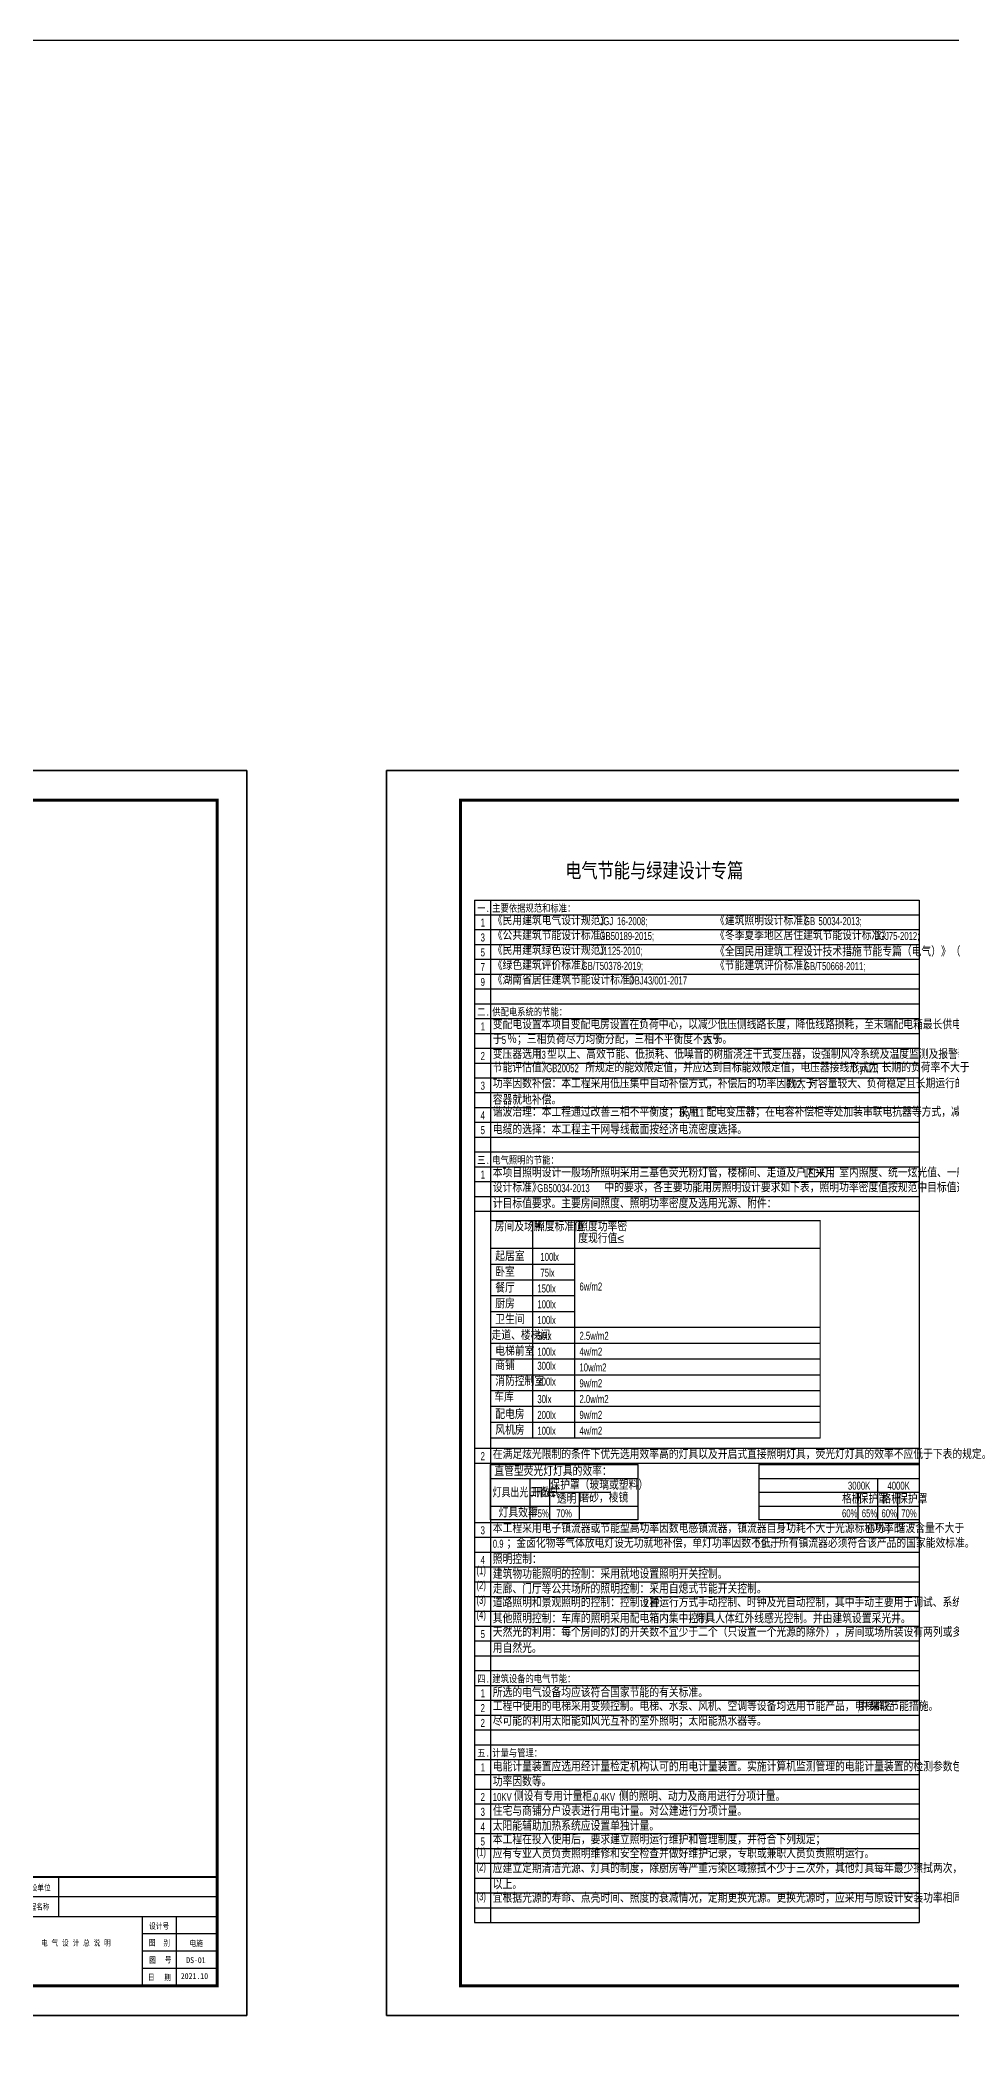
# Model space of a CAD drawing. Extents: x -7085 to 604621, y -1107727 to 606871.
# Drawn here: x 100854 to 147001, y 505263 to 606871 of the extents above; entities that cross this region are included whole.
import ezdxf

# ---------------------------------------------------------------- set-up
doc = ezdxf.new("R2010")
doc.units = 0
doc.header["$LTSCALE"] = 1000
doc.header["$MEASUREMENT"] = 0
doc.layers.add('0-修改', color=6, linetype='Continuous', plot=False)
for name, color, linetype in [('PUB_TAB', 7, 'Continuous'), ('PUB_TAB_ASSIST', 251, 'Continuous'), ('PUB_TEXT', 7, 'Continuous'), ('PUB_TITLE', 4, 'Continuous'), ('TL', 4, 'Continuous')]:
    doc.layers.add(name, color=color, linetype=linetype)
doc.layers.get('0-修改').off()
doc.styles.add('-宋体', font='', dxfattribs={"width": 0.6})
doc.styles.add('HZ', font='', dxfattribs={"width": 0.8})
doc.styles.add('宝信-单线体', font='宝信-西文', dxfattribs={"bigfont": '宝信-中文'})
doc.styles.add('宝信-黑体', font='simhei.ttf', dxfattribs={"width": 0.8, "height": 14})
doc.styles.get('-宋体').set_extended_font_data('SimSun')
doc.styles.get('HZ').set_extended_font_data('NSimSun')

# ---------------------------------------------------------------- blocks, each defined once
blk = doc.blocks.new('TQ')
at = {"layer": 'TL', "linetype": 'ByBlock'}
blk.add_line((-311535, -823946), (-329035, -823946), dxfattribs=at)
at = {"layer": 'TL'}
for p, q in [((-321790, -823946), (-321790, -829446)), ((-319575, -823946), (-319575, -825946)), ((-311535, -824946), (-321790, -824946)), ((-311535, -825946), (-329035, -825946)), ((-326790, -825946), (-326790, -829446)), ((-324290, -825946), (-324290, -829446)), ((-315335, -825946), (-315335, -829446)), ((-313610, -825946), (-313610, -829446)), ((-321790, -826646), (-329035, -826646)), ((-311535, -826821), (-315335, -826821)), ((-321790, -827346), (-329035, -827346)), ((-321790, -828046), (-329035, -828046)), ((-311535, -827696), (-315335, -827696)), ((-321790, -828746), (-329035, -828746)), ((-311535, -828571), (-315335, -828571))]:
    blk.add_line(p, q, dxfattribs=at)
at = {"layer": 'TL', "linetype": 'ByBlock', "const_width": 100}
blk.add_lwpolyline([(-311535, -823946), (-329035, -823946), (-329035, -829446)], dxfattribs=at)
at = {"layer": 'PUB_TITLE', "style": 'HZ', "width": 0.8}
for s, p in [('DS-', (-313104, -828297)), ('电施', (-312940, -827442)), ('2021.10', (-313380, -829104))]:
    blk.add_text(s, height=302.1, dxfattribs=at).set_placement(p)
at = {"layer": 'TL', "style": '-宋体', "width": 0.8}
for s, p in [('建设单位', (-321312, -824623)), ('工程名称', (-321372, -825596)), ('审', (-328636, -826472)), ('审', (-328636, -827169)), ('定', (-327438, -826426)), ('核', (-327429, -827164)), ('图', (-314998, -827408)), ('设计号', (-314983, -826569)), ('别', (-314264, -827423)), ('校', (-328617, -827833)), ('对', (-327434, -827810)), ('图', (-314983, -828291)), ('号', (-314189, -828276)), ('注册建筑师', (-328714, -829225)), ('设', (-328608, -828558)), ('计', (-327435, -828550)), ('日', (-315043, -829159)), ('期', (-314219, -829174))]:
    blk.add_text(s, height=300, dxfattribs=at).set_placement(p)

msp = doc.modelspace()

# ---------------------------------------------------------------- linework, layer by layer
at = {"color": 1}
msp.add_lwpolyline([(-7085.4, 606871.5), (387872.3, 606871.5), (387872.3, 303996.5), (-7085.4, 303996.5)], close=True, dxfattribs=at)
msp.add_lwpolyline([(92320, 513902), (109820, 513902), (109820, 508402), (92320, 508402)], close=True)
at = {"layer": 'PUB_TAB', "color": 7}
for p, q in [((123644, 547131.3), (123644, 536131.3)), ((123644, 547131.3), (140343.5, 547131.3)), ((125774.6, 547131.3), (125774.6, 536131.3)), ((127905.2, 547131.3), (127905.2, 536131.3)), ((127905.2, 547131.3), (127905.2, 536131.3)), ((123644, 545731.3), (140343.5, 545731.3)), ((123644, 544931.3), (127905.2, 544931.3)), ((123644, 544131.3), (127905.2, 544131.3)), ((123644, 543331.3), (127905.2, 543331.3)), ((123644, 542531.3), (127905.2, 542531.3)), ((123644, 541731.3), (140343.5, 541731.3)), ((123644, 540931.3), (140343.5, 540931.3)), ((123644, 540131.3), (140343.5, 540131.3)), ((123644, 540131.3), (140343.5, 540131.3)), ((123644, 539331.3), (140343.5, 539331.3)), ((123644, 538531.3), (140343.5, 538531.3)), ((123644, 538531.3), (140343.5, 538531.3)), ((123644, 537731.3), (140343.5, 537731.3)), ((123644, 536931.3), (140343.5, 536931.3)), ((123644, 536131.3), (140343.5, 536131.3)), ((123644, 534082.1), (131113.7, 534082.1)), ((125644, 534082.1), (125644, 531982.1)), ((126644, 534082.1), (126644, 531982.1)), ((137244, 534082.1), (145344, 534082.1)), ((143244, 534082.1), (143244, 531982.1)), ((123644, 532682.1), (131113.7, 532682.1)), ((126644, 533382.1), (129713.7, 533382.1)), ((128144, 533382.1), (128144, 531982.1)), ((137244, 533382.1), (145344, 533382.1)), ((137244, 532682.1), (145344, 532682.1)), ((142244, 533382.1), (142244, 531982.1)), ((144244, 533382.1), (144244, 531982.1))]:
    msp.add_line(p, q, dxfattribs=at)
at = {"layer": 'PUB_TAB', "color": 7, "const_width": 50}
for points in [[(123644, 547131.3), (140343.5, 547131.3), (140343.5, 536131.3), (123644, 536131.3)], [(123644, 534782.1), (131113.7, 534782.1), (131113.7, 531982.1), (123644, 531982.1)], [(137244, 534782.1), (145344, 534782.1), (145344, 531982.1), (137244, 531982.1)]]:
    msp.add_lwpolyline(points, close=True, dxfattribs=at)
at = {"layer": 'PUB_TAB', "color": 7}
for points in [[(123644, 534782.1), (131113.7, 534782.1), (131113.7, 531982.1), (123644, 531982.1)], [(137244, 534782.1), (145344, 534782.1), (145344, 531982.1), (137244, 531982.1)]]:
    msp.add_lwpolyline(points, close=True, dxfattribs=at)
at = {"layer": 'PUB_TAB_ASSIST'}
for points in [[(122844, 563355.1), (145344, 563355.1)], [(122844, 563355.1), (122844, 511605.1)], [(123644, 563355.1), (123644, 511605.1)], [(145344, 563355.1), (145344, 511605.1)], [(122844, 562605.1), (145344, 562605.1)], [(122844, 561855.1), (145344, 561855.1)], [(122844, 561105.1), (145344, 561105.1)], [(122844, 560355.1), (145344, 560355.1)], [(122844, 559605.1), (145344, 559605.1)], [(122844, 558855.1), (145344, 558855.1)], [(122844, 558105.1), (145344, 558105.1)], [(122844, 557355.1), (145344, 557355.1)], [(122844, 556605.1), (145344, 556605.1)], [(122844, 555855.1), (145344, 555855.1)], [(122844, 555105.1), (145344, 555105.1)], [(122844, 554355.1), (145344, 554355.1)], [(122844, 553605.1), (145344, 553605.1)], [(122844, 552855.1), (145344, 552855.1)], [(122844, 552105.1), (145344, 552105.1)], [(122844, 551355.1), (145344, 551355.1)], [(122844, 550605.1), (145344, 550605.1)], [(122844, 549855.1), (145344, 549855.1)], [(122844, 549105.1), (145344, 549105.1)], [(122844, 548355.1), (145344, 548355.1)], [(122844, 547605.1), (145344, 547605.1)], [(122844, 535605.1), (145344, 535605.1)], [(122844, 534855.1), (145344, 534855.1)], [(122844, 531855.1), (145344, 531855.1)], [(122844, 531105.1), (145344, 531105.1)], [(122844, 530355.1), (145344, 530355.1)], [(122844, 529605.1), (145344, 529605.1)], [(122844, 528855.1), (145344, 528855.1)], [(122844, 528105.1), (145344, 528105.1)], [(122844, 527355.1), (145344, 527355.1)], [(122844, 526605.1), (145344, 526605.1)], [(122844, 525855.1), (145344, 525855.1)], [(122844, 525105.1), (145344, 525105.1)], [(122844, 524355.1), (145344, 524355.1)], [(122844, 523605.1), (145344, 523605.1)], [(122844, 522855.1), (145344, 522855.1)], [(122844, 522105.1), (145344, 522105.1)], [(122844, 521355.1), (145344, 521355.1)], [(122844, 520605.1), (145344, 520605.1)], [(122844, 519855.1), (145344, 519855.1)], [(122844, 519105.1), (145344, 519105.1)], [(122844, 518355.1), (145344, 518355.1)], [(122844, 517605.1), (145344, 517605.1)], [(122844, 516855.1), (145344, 516855.1)], [(122844, 516105.1), (145344, 516105.1)], [(122844, 515355.1), (145344, 515355.1)], [(122844, 514605.1), (145344, 514605.1)], [(122844, 513855.1), (145344, 513855.1)], [(122844, 513105.1), (145344, 513105.1)], [(122844, 512355.1), (145344, 512355.1)], [(122844, 511605.1), (145344, 511605.1)]]:
    msp.add_lwpolyline(points, dxfattribs=at)
at = {"layer": 'PUB_TITLE'}
for points in [[(22219.9, 506901.9), (22219.9, 569902), (111320, 569902), (111320, 506901.9)], [(22220, 506902), (111320, 506902), (111320, 569902), (22220, 569902)], [(118383.9, 506901.9), (118383.9, 569902), (207484, 569902), (207484, 506901.9)], [(118384, 506902), (207484, 506902), (207484, 569902), (118384, 569902)]]:
    msp.add_lwpolyline(points, close=True, dxfattribs=at)
for points, const_width in [([(25970, 508402), (109820, 508402), (109820, 568402), (25970, 568402)], 150), ([(25969.9, 508401.9), (25969.9, 568402), (109820, 568402), (109820, 508401.9)], 75), ([(122134, 508402), (205984, 508402), (205984, 568402), (122134, 568402)], 150), ([(122133.9, 508401.9), (122133.9, 568402), (205984, 568402), (205984, 508401.9)], 75)]:
    msp.add_lwpolyline(points, close=True, dxfattribs=dict(at, const_width=const_width))

# ---------------------------------------------------------------- block references
at = {"layer": '0-修改'}
msp.add_blockref('TQ', (421355.1, 1337848.3), dxfattribs=at)

# ---------------------------------------------------------------- texts
at = {"layer": 'PUB_TEXT'}
for s, height, style, width, p in [('电气节能与绿建设计专篇', 751.055, '宝信-黑体', 0.8, (127430.2, 564477.3)), ('一', 375.5, '宝信-黑体', 0.8, (122974.9, 562755.1)), ('主要依据规范和标准：', 375.53, '宝信-黑体', 0.8, (123737.2, 562759.4)), ('1', 405, '宝信-单线体', 0.722222, (123149.2, 562005.1)), ('.', 375.5, '宝信-黑体', 0.8, (123407, 562755.1)), ('JGJ', 405, '宝信-单线体', 0.722222, (129166.1, 562082.3)), ('16-2008;', 405, '宝信-单线体', 0.722222, (130051.7, 562082.3)), ('GB', 405, '宝信-单线体', 0.722222, (139516.1, 562082.3)), ('50034-2013;', 405, '宝信-单线体', 0.722222, (140248.5, 562082.3)), ('3', 405, '宝信-单线体', 0.722222, (123149.2, 561255.1)), ('5', 405, '宝信-单线体', 0.722222, (123149.2, 560505.1)), ('J1125-2010;', 405, '宝信-单线体', 0.722222, (129166.1, 560582.3)), ('GB50189-2015;', 405, '宝信-单线体', 0.722222, (129166.1, 561332.3)), ('JGJ75-2012;', 405, '宝信-单线体', 0.722222, (143116.1, 561332.3)), ('7', 405, '宝信-单线体', 0.722222, (123149.2, 559755.1)), ('GB/T50378-2019;', 405, '宝信-单线体', 0.722222, (128266.1, 559819.9)), ('GB/T50668-2011;', 405, '宝信-单线体', 0.722222, (139516.1, 559807)), ('--', 405, '宝信-单线体', 0.722222, (141766.1, 560505.1)), ('9', 405, '宝信-单线体', 0.722222, (123149.2, 559005.1)), ('二', 375.5, '宝信-黑体', 0.8, (122974.9, 557505.1)), ('供配电系统的节能：', 375.53, '宝信-黑体', 0.8, (123737.2, 557509.4)), ('1', 405, '宝信-单线体', 0.722222, (123149.2, 556755.1)), ('.', 375.5, '宝信-黑体', 0.8, (123407, 557505.1)), (':', 405, '宝信-单线体', 0.722222, (126016.1, 556818.9)), ('5', 405, '宝信-单线体', 0.722222, (124216.1, 556072.5)), ('15', 405, '宝信-单线体', 0.722222, (134394.7, 556072.5)), ('2', 405, '宝信-单线体', 0.722222, (123149.2, 555255.1)), ('13', 405, '宝信-单线体', 0.722222, (126016.1, 555318.9)), ('GB20052', 405, '宝信-单线体', 0.722222, (126466.1, 554640.1)), ('D,yn11,', 405, '宝信-单线体', 0.722222, (141944, 554640.1)), ('3', 405, '宝信-单线体', 0.722222, (123149.2, 553755.1)), ('0.92,', 405, '宝信-单线体', 0.722222, (138616.1, 553832.3)), ('D,yn11', 405, '宝信-单线体', 0.722222, (133216.1, 552390.1)), ('4', 405, '宝信-单线体', 0.722222, (123149.2, 552255.1)), ('5', 405, '宝信-单线体', 0.722222, (123149.2, 551505.1)), ('三', 375.5, '宝信-黑体', 0.8, (122974.9, 550005.1)), ('.', 375.5, '宝信-黑体', 0.8, (123407, 550005.1)), ('电气照明的节能：', 375.53, '宝信-黑体', 0.8, (123737.2, 550009.4)), ('LED', 405, '宝信-单线体', 0.722222, (139516.1, 549318.9)), ('1', 405, '宝信-单线体', 0.722222, (123149.2, 549255.1)), ('GB50034-2013', 405, '宝信-单线体', 0.722222, (126016.1, 548568.9)), ('75lx', 405, '宝信-单线体', 0.722222, (126175.7, 544291.6)), ('100lx', 405, '宝信-单线体', 0.722222, (126175.7, 545091.6)), ('150lx', 405, '宝信-单线体', 0.722222, (126021.1, 543491.6)), ('6w/m2', 405, '宝信-单线体', 0.722222, (128151.7, 543590.4)), ('100lx', 405, '宝信-单线体', 0.722222, (126021.1, 542691.6)), ('100lx', 405, '宝信-单线体', 0.722222, (126021.1, 541891.6)), ('50lx', 405, '宝信-单线体', 0.722222, (126021.1, 541091.6)), ('100lx', 405, '宝信-单线体', 0.722222, (126021.1, 540291.6)), ('4w/m2', 405, '宝信-单线体', 0.722222, (128151.7, 540296.3)), ('2.5w/m2', 405, '宝信-单线体', 0.722222, (128151.7, 541096.3)), ('300lx', 405, '宝信-单线体', 0.722222, (126021.1, 539578.2)), ('10w/m2', 405, '宝信-单线体', 0.722222, (128151.7, 539496.3)), ('300lx', 405, '宝信-单线体', 0.722222, (126021.1, 538778.2)), ('9w/m2', 405, '宝信-单线体', 0.722222, (128151.7, 538696.3)), ('30lx', 405, '宝信-单线体', 0.722222, (126021.1, 537891.6)), ('200lx', 405, '宝信-单线体', 0.722222, (126021.1, 537091.6)), ('9w/m2', 405, '宝信-单线体', 0.722222, (128151.7, 537096.3)), ('2.0w/m2', 405, '宝信-单线体', 0.722222, (128151.7, 537896.3)), ('100lx', 405, '宝信-单线体', 0.722222, (126021.1, 536291.6)), ('4w/m2', 405, '宝信-单线体', 0.722222, (128151.7, 536296.3)), ('2', 405, '宝信-单线体', 0.722222, (123149.2, 535005.1)), ('灯具出光口形式', 434.04, '宝信-单线体', 0.8, (123757.2, 533132.1)), ('3000K', 405, '宝信-单线体', 0.722222, (141741.4, 533512.1)), ('4000K', 405, '宝信-单线体', 0.722222, (143741.4, 533512.1)), ('75%%%', 405, '宝信-单线体', 0.722222, (125817.7, 532112.1)), ('70%%%', 405, '宝信-单线体', 0.722222, (126984.6, 532112.1)), ('60%%%', 405, '宝信-单线体', 0.722222, (141440.6, 532112.1)), ('65%%%', 405, '宝信-单线体', 0.722222, (142440.6, 532112.1)), ('60%%%', 405, '宝信-单线体', 0.722222, (143440.6, 532112.1)), ('70%%%', 405, '宝信-单线体', 0.722222, (144440.6, 532112.1)), ('3', 405, '宝信-单线体', 0.722222, (123149.2, 531255.1)), ('10', 405, '宝信-单线体', 0.722222, (142666.1, 531322.5)), ('0.9', 405, '宝信-单线体', 0.722222, (123766.1, 530572.5)), ('0.9', 405, '宝信-单线体', 0.722222, (137062.5, 530572.5)), ('(1)', 405, '宝信-单线体', 0.722222, (122941.6, 529232.1)), ('4', 405, '宝信-单线体', 0.722222, (123149.2, 529755.1)), ('(2)', 405, '宝信-单线体', 0.722222, (122941.6, 528482.1)), ('(3)', 405, '宝信-单线体', 0.722222, (122941.6, 527732.1)), ('(4)', 405, '宝信-单线体', 0.722222, (122941.6, 526982.1)), ('2', 405, '宝信-单线体', 0.722222, (131416.1, 527568.9)), (':', 405, '宝信-单线体', 0.722222, (133944.7, 527568.9)), ('5', 405, '宝信-单线体', 0.722222, (123149.2, 526005.1)), ('+', 405, '宝信-单线体', 0.722222, (133666.1, 526755.1)), ('四', 375.5, '宝信-黑体', 0.8, (122974.9, 523755.1)), ('1', 405, '宝信-单线体', 0.722222, (123149.2, 523005.1)), ('.', 375.5, '宝信-黑体', 0.8, (123407, 523755.1)), ('建筑设备的电气节能：', 375.53, '宝信-黑体', 0.8, (123737.2, 523759.4)), ('2', 405, '宝信-单线体', 0.722222, (123149.2, 522255.1)), (',', 405, '宝信-单线体', 0.722222, (142216.1, 522318.9)), ('2', 405, '宝信-单线体', 0.722222, (123149.2, 521505.1)), ('五', 375.5, '宝信-黑体', 0.8, (122974.9, 520005.1)), ('计量与管理：', 375.53, '宝信-黑体', 0.8, (123737.2, 520005.1)), ('1', 405, '宝信-单线体', 0.722222, (123149.2, 519255.1)), ('.', 375.5, '宝信-黑体', 0.8, (123407, 520005.1)), ('3', 405, '宝信-单线体', 0.722222, (123149.2, 517005.1)), ('2', 405, '宝信-单线体', 0.722222, (123149.2, 517755.1)), ('10KV', 405, '宝信-单线体', 0.722222, (123766.1, 517758.7)), ('0.4KV', 405, '宝信-单线体', 0.722222, (128888.6, 517758.7)), ('4', 405, '宝信-单线体', 0.722222, (123149.2, 516255.1)), ('(1)', 405, '宝信-单线体', 0.722222, (122941.6, 514982.1)), ('5', 405, '宝信-单线体', 0.722222, (123149.2, 515505.1)), ('(2)', 405, '宝信-单线体', 0.722222, (122941.6, 514232.1)), ('(3)', 405, '宝信-单线体', 0.722222, (122941.6, 512732.1))]:
    msp.add_text(s, height=height, dxfattribs=dict(at, style=style, width=width)).set_placement(p)
at = {"layer": 'PUB_TEXT', "style": '宝信-单线体'}
for s, p in [('《民用建筑电气设计规范》', (123766.1, 562082.3)), ('《建筑照明设计标准》', (135016.1, 562082.3)), ('《公共建筑节能设计标准》', (123766.1, 561332.3)), ('《民用建筑绿色设计规范》', (123766.1, 560582.3)), ('《冬季夏季地区居住建筑节能设计标准》', (135016.1, 561332.3)), ('《全国民用建筑工程设计技术措施', (135016.1, 560505.1)), ('节能专篇（电气）》（', (142490.4, 560505.1)), ('《绿色建筑评价标准》', (123766.1, 559819.9)), ('《节能建筑评价标准》', (135016.1, 559807)), ('变配电设置', (123766.1, 556818.9)), ('本项目变配电房设置在负荷中心，以减少低压侧线路长度，降低线路损耗，至末端配电箱最长供电距离不大于', (126225, 556818.9)), ('变压器选用', (123766.1, 555318.9)), ('于', (123766.1, 556072.5)), ('％；三相负荷尽力均衡分配，三相不平衡度不大于', (124494.7, 556072.5)), ('型以上、高效节能、低损耗、低噪音的树脂浇注干式变压器，设强制风冷系统及温度监测及报警装置。满足《三相配电变压器能耗限定值及', (126517.5, 555318.9)), ('％。', (134896.1, 556072.5)), ('节能评估值》', (123766.1, 554640.1)), ('所规定的能效限定值，并应达到目标能效限定值，电压器接线形式为', (128444, 554640.1)), ('长期的负荷率不大于', (143448.3, 554640.1)), ('功率因数补偿：本工程采用低压集中自动补偿方式，补偿后的功率因数大于', (123766.1, 553832.3)), ('对容量较大、负荷稳定且长期运行的功率因数较低的用电设备采用并联电', (139730.4, 553832.3)), ('容器就地补偿。', (123766.1, 553005.1)), ('谐波治理：本工程通过改善三相不平衡度；采用', (123766.1, 552390.1)), ('配电变压器；在电容补偿柜等处加装串联电抗器等方式，减少谐波影响。', (134581.1, 552390.1)), ('电缆的选择：本工程主干网导线截面按经济电流密度选择。', (123766.1, 551505.1)), ('本项目照明设计一般场所照明采用三基色荧光粉灯管，楼梯间、走道及户内采用', (123766.1, 549318.9)), ('灯。室内照度、统一炫光值、一般显色指数等指标应符合', (140310, 549318.9)), ('设计标准》', (123766.1, 548568.9)), ('中的要求，各主要功能用房照明设计要求如下表，照明功率密度值按规范中目标值选择，二次装修照明功率密度不应大于设', (129414.7, 548568.9)), ('计目标值要求。主要房间照度、照明功率密度及选用光源、附件：', (123766.1, 547755.1)), ('房间及场所', (123863.3, 546591.6)), ('照度标准值', (125906.7, 546595.1)), ('照度功率密', (128090.9, 546591.6)), ('度现行值≤', (128090.9, 545991.6)), ('起居室', (123890.4, 545091.6)), ('卧室', (123890.4, 544291.6)), ('餐厅', (123890.4, 543491.6)), ('厨房', (123890.4, 542691.6)), ('走道、楼梯间', (123699.9, 541091.6)), ('卫生间', (123890.4, 541891.6)), ('电梯前室', (123890.4, 540291.6)), ('商铺', (123890.4, 539568.4)), ('消防控制室', (123890.4, 538768.4)), ('车库', (123840.6, 537970.8)), ('配电房', (123890.4, 537091.6)), ('风机房', (123890.4, 536291.6)), ('在满足炫光限制的条件下优先选用效率高的灯具以及开启式直接照明灯具，荧光灯灯具的效率不应低于下表的规定。', (123766.1, 535068.9)), ('直管型荧光灯灯具的效率：', (123844, 534212.1)), ('开敞式', (125685.6, 533132.1)), ('保护罩（玻璃或塑料）', (126679.3, 533512.1)), ('灯具效率', (124060.8, 532112.1)), ('透明', (127005.4, 532812.1)), ('磨砂，棱镜', (128147.8, 532872.3)), ('格栅', (141440.6, 532812.1)), ('保护罩', (142278.7, 532812.1)), ('格栅', (143440.6, 532812.1)), ('保护罩', (144278.7, 532812.1)), ('本工程采用电子镇流器或节能型高功率因数电感镇流器，镇流器自身功耗不大于光源标称功率的', (123766.1, 531322.5)), ('％；谐波含量不大于', (143167.5, 531322.5)), ('；金卤化物等气体放电灯设无功就地补偿，单灯功率因数不低于', (124462.5, 530572.5)), ('，所有镇流器必须符合该产品的国家能效标准。', (137759, 530572.5)), ('建筑物功能照明的控制：采用就地设置照明开关控制。', (123766.1, 529005.1)), ('照明控制：', (123766.1, 529755.1)), ('走廊、门厅等公共场所的照明控制：采用自熄式节能开关控制。', (123766.1, 528255.1)), ('道路照明和景观照明的控制：控制设置', (123766.1, 527568.9)), ('种运行方式', (131694.7, 527568.9)), ('手动控制、时钟及光自动控制，其中手动主要用于调试、系统检修及需手动开关时使用。', (134153.6, 527568.9)), ('天然光的利用：每个房间的灯的开关数不宜少于二个（只设置一个光源的除外），房间或场所装设有两列或多列灯具时，所控灯列宜与侧窗平行，以充分利', (123766.1, 526068.9)), ('其他照明控制：车库的照明采用配电箱内集中控制', (123766.1, 526755.1)), ('灯具人体红外线感光控制。并由建筑设置采光井。', (134028.3, 526755.1)), ('用自然光。', (123766.1, 525255.1)), ('所选的电气设备均应该符合国家节能的有关标准。', (123766.1, 523008.7)), ('工程中使用的电梯采用变频控制。电梯、水泵、风机、空调等设备均选用节能产品，电梯群控', (123766.1, 522318.9)), ('并采取节能措施。', (142355.4, 522318.9)), ('尽可能的利用太阳能如风光互补的室外照明；太阳能热水器等。', (123766.1, 521572.5)), ('电能计量装置应选用经计量检定机构认可的用电计量装置。实施计算机监测管理的电能计量装置的检测参数包括电压、电流、电量、有功效率、无功功率、', (123766.1, 519255.1)), ('功率因数等。', (123766.1, 518505.1)), ('侧设有专用计量柜。', (124838.6, 517758.7)), ('侧的照明、动力及商用进行分项计量。', (130156.1, 517758.7)), ('住宅与商铺分户设表进行用电计量。对公建进行分项计量。', (123766.1, 517008.7)), ('太阳能辅助加热系统应设置单独计量。', (123766.1, 516255.1)), ('应有专业人员负责照明维修和安全检查并做好维护记录，专职或兼职人员负责照明运行。', (123766.1, 514862.9)), ('本工程在投入使用后，要求建立照明运行维护和管理制度，并符合下列规定；', (123766.1, 515572.5)), ('应建立定期清洁光源、灯具的制度，除厨房等严重污染区域擦拭不少于三次外，其他灯具每年最少擦拭两次，使灯的照明输出功率达到额定输出功率的', (123766.1, 514112.9)), ('以上。', (123766.1, 513299.1)), ('宜根据光源的寿命、点亮时间、照度的衰减情况，定期更换光源。更换光源时，应采用与原设计安装功率相同的光源，不得随意改变光源的主要性能参数。', (123766.1, 512612.9))]:
    msp.add_text(s, height=450, dxfattribs=at).set_placement(p)
at = {"layer": 'PUB_TEXT', "color": 210, "style": '宝信-单线体'}
msp.add_text('《湖南省居住建筑节能设计标准》', height=450, dxfattribs=at).set_placement((123766.1, 559081.7))
at = {"layer": 'PUB_TEXT', "color": 210, "style": '宝信-单线体', "width": 0.722222}
msp.add_text('DBJ43/001-2017', height=405, dxfattribs=at).set_placement((130663.5, 559081.7))
at = {"layer": 'PUB_TITLE', "style": 'HZ', "width": 0.8}
msp.add_text('01', height=302.11, dxfattribs=at).set_placement((108835.9, 509550.8))
at = {"layer": 'TL', "style": '-宋体', "width": 0.8}
msp.add_text('电 气 设 计 总 说 明', height=300, dxfattribs=at).set_placement((100899.2, 510427.2))

doc.saveas('drawing.dxf')
